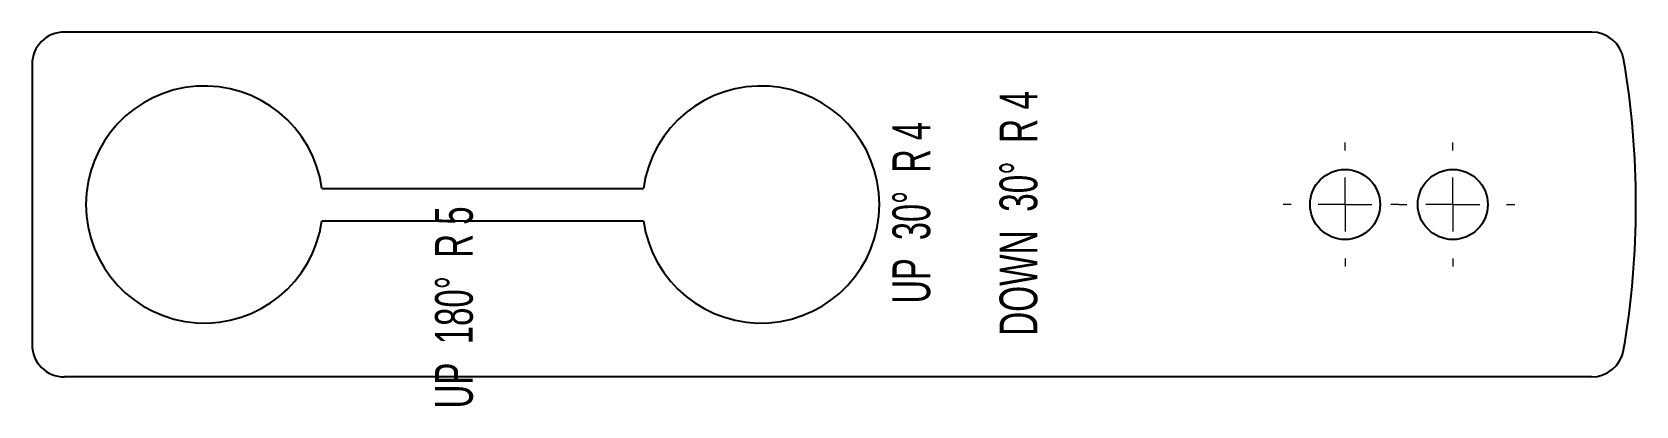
# Model space of a CAD drawing. Header units: millimetres. Extents: x 145 to 294, y 138 to 173.
import ezdxf

# ---------------------------------------------------------------- set-up
doc = ezdxf.new("R2010")
doc.units = ezdxf.units.MM
doc.styles.add('SLDTEXTSTYLE0', font='TXT', dxfattribs={"width": 0.653846})
doc.styles.add('SLDTEXTSTYLE1', font='TXT', dxfattribs={"width": 0.660714})
doc.styles.add('SLDTEXTSTYLE2', font='TXT', dxfattribs={"width": 0.645833})

# ---------------------------------------------------------------- blocks, each defined once
blk = doc.blocks.new('SW_CENTERMARKSYMBOL_0')
at = {"color": 0, "linetype": 'Continuous', "lineweight": 18}
for p, q in [((0, 5), (0, 5.75)), ((0, 0), (0, 2.5)), ((-5, 0), (-5.75, 0)), ((0, 0), (-2.5, 0)), ((0, 0), (0, -2.5)), ((0, 0), (2.5, 0)), ((5, 0), (5.75, 0)), ((0, -5), (0, -5.75))]:
    blk.add_line(p, q, dxfattribs=at)
blk = doc.blocks.new('SW_CENTERMARKSYMBOL_1')
at = {"color": 0, "linetype": 'Continuous', "lineweight": 18}
for p, q in [((0, 5), (0, 5.75)), ((0, 0), (0, 2.5)), ((-5, 0), (-5.75, 0)), ((0, 0), (-2.5, 0)), ((0, 0), (0, -2.5)), ((0, 0), (2.5, 0)), ((5, 0), (5.75, 0)), ((0, -5), (0, -5.75))]:
    blk.add_line(p, q, dxfattribs=at)

msp = doc.modelspace()

# ---------------------------------------------------------------- linework, layer by layer
at = {"color": 7, "linetype": 'Continuous', "lineweight": 25}
for p, q in [((289.87, 172.64), (148.13, 172.64)), ((145.13, 169.64), (145.13, 143.64)), ((172.03, 158.14), (201.87, 158.14)), ((172.03, 155.14), (201.87, 155.14)), ((289.87, 140.64), (148.13, 140.64))]:
    msp.add_line(p, q, dxfattribs=at)
for centre in [(266.98, 156.64), (276.98, 156.64)]:
    msp.add_circle(centre, 3.25, dxfattribs=at)
for centre, radius, start, end in [((148.13, 169.64), 3, 90, 180), ((289.87, 169.64), 3, 9.7199, 90), ((213.98, 156.64), 80, 350.2801, 9.7199), ((161.13, 156.64), 11, 7.8375, 352.1625), ((212.77, 156.64), 11, 187.8375, 172.1625), ((148.13, 143.64), 3, 180, 270), ((289.87, 143.64), 3, 270, 350.2801)]:
    msp.add_arc(centre, radius, start, end, dxfattribs=at)

# ---------------------------------------------------------------- block references
at = {"color": 7, "linetype": 'Continuous', "lineweight": 0}
for name, p in [('SW_CENTERMARKSYMBOL_0', (266.98, 156.64)), ('SW_CENTERMARKSYMBOL_1', (276.98, 156.64))]:
    msp.add_blockref(name, p, dxfattribs=at)

# ---------------------------------------------------------------- texts
at = {"color": 7, "linetype": 'Continuous', "lineweight": 0, "char_height": 3.5, "attachment_point": 2, "rotation": 90}
for s, insert, style in [('DOWN  30°  R 4', (234.92, 155.81), 'SLDTEXTSTYLE1'), ('UP  30°  R 4', (224.98, 155.87), 'SLDTEXTSTYLE2'), ('UP  180°  R 5', (182.53, 147.09), 'SLDTEXTSTYLE0')]:
    msp.add_mtext(s, dxfattribs=dict(at, insert=insert, style=style))

doc.saveas('drawing.dxf')
